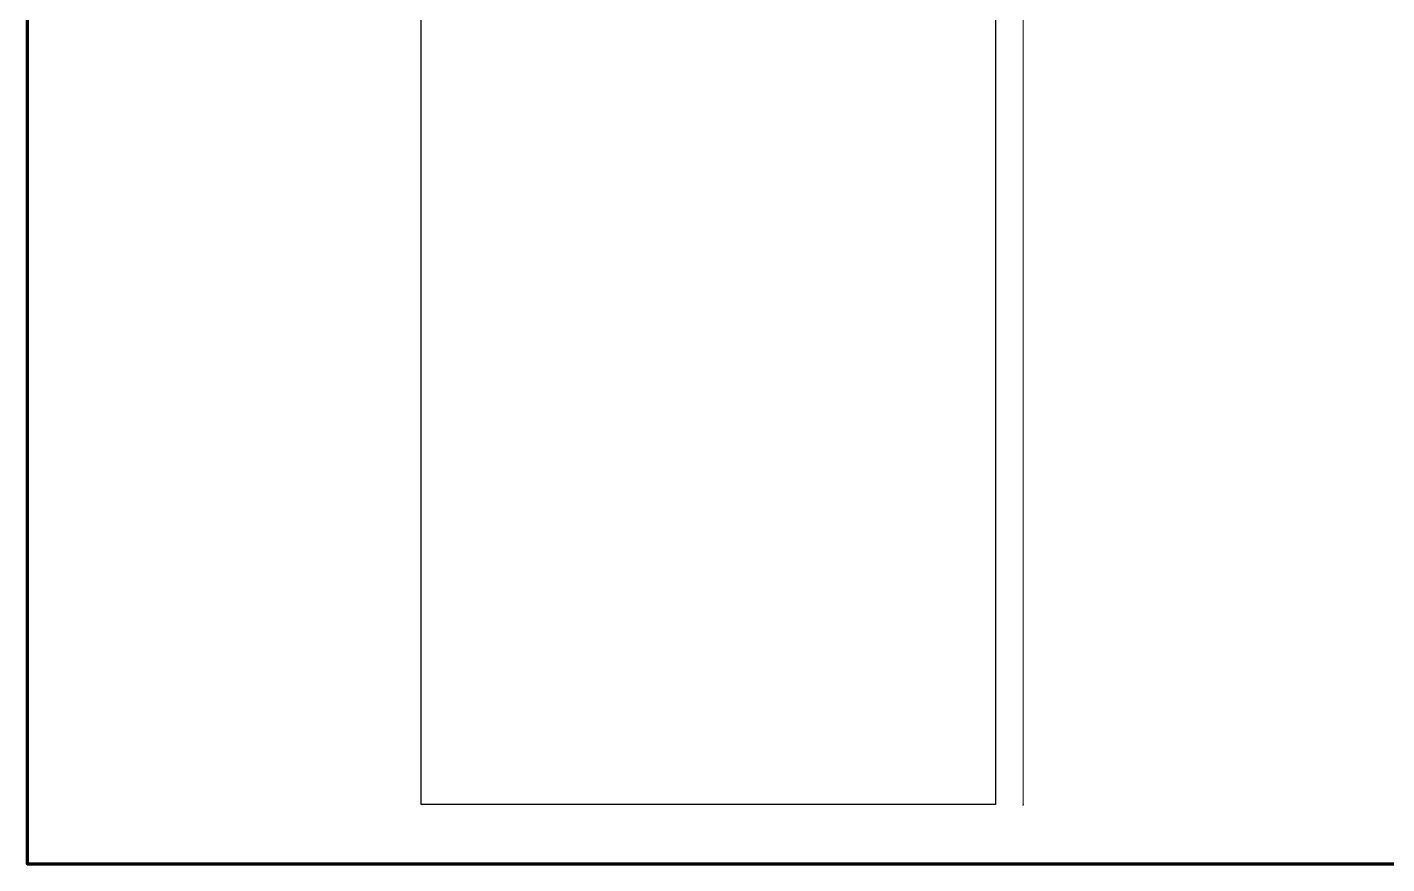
# Model space of a CAD drawing. Header units: millimetres. Extents: x -6000 to 26000, y -6000 to 26000.
# Drawn here: x 20 to 217.5, y -3211 to -3089.5 of the extents above; entities that cross this region are included whole.
import ezdxf

# ---------------------------------------------------------------- set-up
doc = ezdxf.new("R2010")
doc.units = ezdxf.units.MM
doc.header["$MEASUREMENT"] = 0
doc.layers.add('0_Ном._пера__246', color=7, linetype='Continuous', lineweight=100)
doc.layers.add('Чертеж и Рисунок_Ном._пера__21', color=7, linetype='Continuous', lineweight=30)
doc.layers.add('Чертеж и Рисунок_Ном._пера__65', color=7, linetype='Continuous', lineweight=40, true_color=0x83aefe)
doc.layers.add('Чертеж и Рисунок_Ном._пера__85', color=7, linetype='Continuous', lineweight=5, true_color=0x66b7ff)

msp = doc.modelspace()

# ---------------------------------------------------------------- linework, layer by layer
at = {"layer": '0_Ном._пера__246', "color": 7, "linetype": 'Continuous', "lineweight": 100, "flags": 128}
msp.add_lwpolyline([(415, -3210.96), (415, -2923.96), (20, -2923.96), (20, -3210.96)], close=True, dxfattribs=at)
at = {"layer": 'Чертеж и Рисунок_Ном._пера__21', "color": 7, "linetype": 'Continuous', "lineweight": 30}
for p, q in [((77.23, -3202.37), (77.23, -2951.99)), ((160.67, -2951.99), (160.67, -3202.37)), ((160.67, -3202.37), (77.23, -3202.37))]:
    msp.add_line(p, q, dxfattribs=at)
at = {"layer": 'Чертеж и Рисунок_Ном._пера__65', "color": 161, "linetype": 'Continuous', "lineweight": 40, "true_color": 0x83aefe}
msp.add_line((164.64, -3202.34), (164.71, -3202.41), dxfattribs=at)
at = {"layer": 'Чертеж и Рисунок_Ном._пера__85', "color": 151, "linetype": 'Continuous', "lineweight": 5, "true_color": 0x66b7ff}
for p, q in [((164.67, -3202.37), (164.67, -2951.99)), ((164.74, -3202.37), (164.61, -3202.37)), ((164.67, -3202.43), (164.67, -3202.37))]:
    msp.add_line(p, q, dxfattribs=at)

doc.saveas('drawing.dxf')
